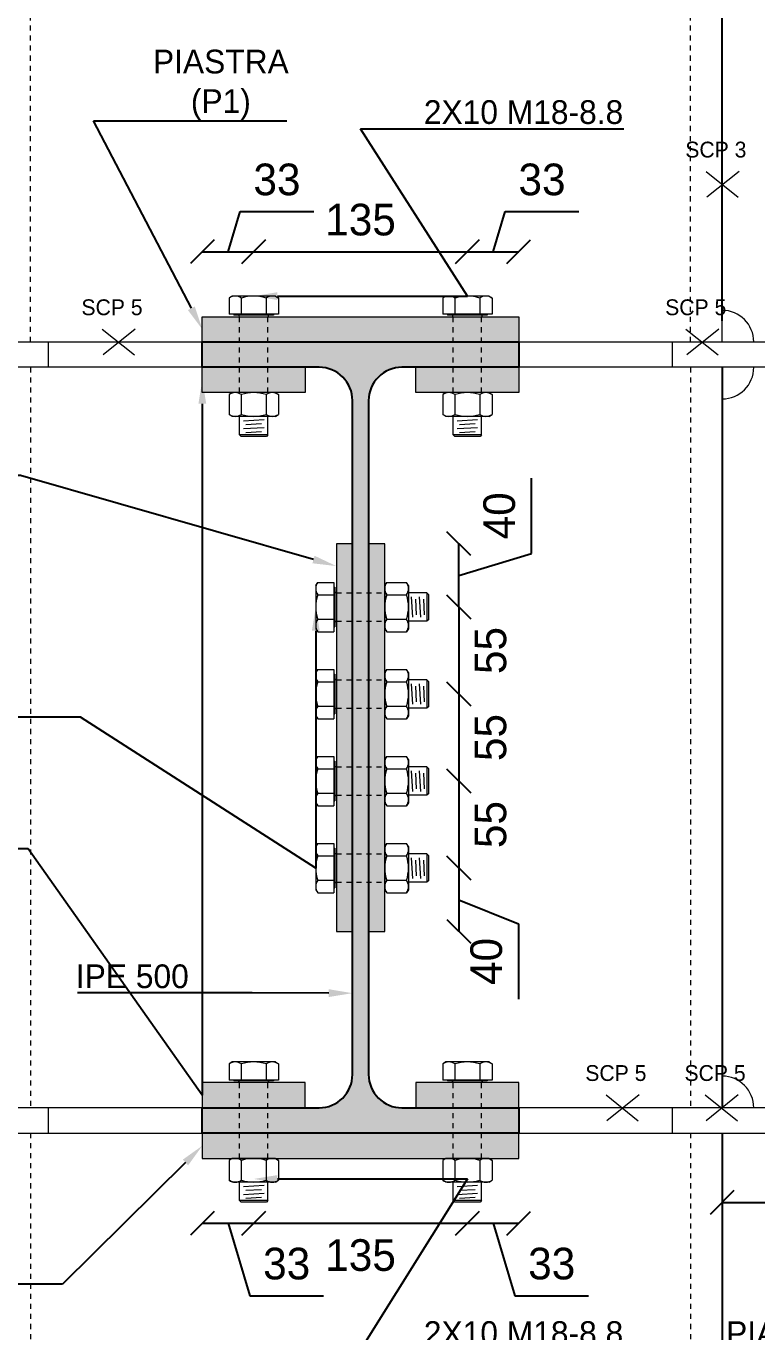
# Model space of a CAD drawing. Header units: millimetres. Extents: x -6949 to 549764, y -83146 to 127128.
# Drawn here: x 14789 to 15250, y -47461 to -46635 of the extents above; entities that cross this region are included whole.
import ezdxf
from ezdxf import colors
from ezdxf.entities.mleader import LeaderData, LeaderLine
from ezdxf.math import Vec2, Vec3

# ---------------------------------------------------------------- set-up
doc = ezdxf.new("R2010")
doc.units = ezdxf.units.MM
doc.linetypes.add('Tratto', pattern=[6.35, 3.175, -3.175])
for name, color, linetype, lineweight in [('bulloni', 5, 'Continuous', 9), ('piastra', 6, 'Continuous', 18), ('S-COLS', 7, 'Continuous', 18), ('SEZIONI acciaio - Steel sections', 7, 'Continuous', 25), ('tratteggio', 253, 'Tratto', 15)]:
    doc.layers.add(name, color=color, linetype=linetype, lineweight=lineweight)
doc.layers.add('quote', color=7, linetype='Continuous', lineweight=5, true_color=0x383838)
doc.styles.get("Standard").update_dxf_attribs({"font": ''})
doc.styles.get('Standard').set_extended_font_data('Bahnschrift Light')
doc.dimstyles.new('Q 1_15', dxfattribs={"dimtxt": 20, "dimasz": 15, "dimexe": 0.18, "dimexo": 0.0625, "dimgap": 10, "dimtad": 2, "dimdec": 0, "dimzin": 0, "dimdsep": 46, "dimtxsty": 'Standard', "dimblk": 'OBLIQUE', "dimcen": 0, "dimse1": 1, "dimse2": 1, "dimadec": 0, "dimazin": 0, "dimtfac": 1, "dimtdec": 0, "dimtofl": 0, "dimtmove": 1, "dimatfit": 3, "dimfxl": 1, "dimtolj": 1, "dimtzin": 0, "dimarcsym": 1})

# ---------------------------------------------------------------- blocks, each defined once
blk = doc.blocks.new('*U43')
at = {"layer": 'bulloni'}
for p, q in [((-35.61, 13.7), (-34.36, 15.59)), ((-35.61, 13.7), (-35.61, -13.7)), ((-34.36, 15.59), (-24.11, 15.59)), ((-24.11, 15.59), (-24.11, -15.59)), ((-24.11, 12.5), (-23.61, 12.5)), ((-23.61, 12.5), (-23.61, -12.5)), ((7.99, 13.7), (9.24, 15.59)), ((7.99, 13.7), (7.99, -13.7)), ((9.24, 15.59), (21.73, 15.59)), ((22.99, 13.7), (21.73, 15.59)), ((22.99, 13.7), (22.99, -13.7)), ((34.61, 9), (22.99, 9)), ((34.61, 9), (35.61, 8)), ((34.61, 9), (34.61, -9)), ((-34.36, 7.79), (-24.11, 7.79)), ((9.24, 7.79), (21.73, 7.79)), ((25.72, -6.5), (24.99, 6.5)), ((28.14, -5), (27.58, 5)), ((30.72, -6.5), (29.99, 6.5)), ((33.14, -5), (32.58, 5)), ((35.61, 8), (35.61, -8)), ((-24.11, -7.79), (-34.36, -7.79)), ((21.73, -7.79), (9.24, -7.79)), ((35.61, -8), (34.61, -9)), ((-35.61, -13.7), (-34.36, -15.59)), ((-34.36, -15.59), (-24.11, -15.59)), ((-24.11, -12.5), (-23.61, -12.5)), ((7.99, -13.7), (9.24, -15.59)), ((9.24, -15.59), (21.73, -15.59)), ((22.99, -13.7), (21.73, -15.59)), ((34.61, -9), (22.99, -9))]:
    blk.add_line(p, q, dxfattribs=at)
for centre, radius, start, end in [((-28.94, 11.69), 6.67, 144.26215, 215.73785), ((-22.61, 10), 1, 180, 270), ((14.66, 11.69), 6.67, 144.26215, 215.73785), ((16.31, 11.69), 6.67, 324.26215, 35.73785), ((-10.81, 0), 24.8, 161.68582, 198.31418), ((32.79, 0), 24.8, 161.68582, 198.31418), ((-1.82, 0), 24.8, 341.68582, 18.31418), ((-28.94, -11.69), 6.67, 144.26215, 215.73785), ((14.66, -11.69), 6.67, 144.26215, 215.73785), ((16.31, -11.69), 6.67, 324.26215, 35.73785), ((-22.61, -10), 1, 90, 180)]:
    blk.add_arc(centre, radius, start, end, dxfattribs=at)
at = {"layer": 'tratteggio'}
for points in [[(-22.61, 9), (7.99, 9)], [(-22.61, -9), (7.99, -9)]]:
    blk.add_lwpolyline(points, dxfattribs=at)
blk = doc.blocks.new('*U44')
at = {"layer": 'bulloni', "color": 0, "linetype": 'ByBlock', "lineweight": -2, "transparency": 16777216}
for p in [(0, 0), (0, -55), (0, -110), (0, -165)]:
    blk.add_blockref('*U43', p, dxfattribs=at)
blk = doc.blocks.new('_Oblique')
at = {"color": 0, "linetype": 'ByBlock', "lineweight": -2}
blk.add_line((-0.5, -0.5), (0.5, 0.5), dxfattribs=at)
blk = doc.blocks.new('*D756')
at = {"layer": 'Defpoints', "color": 0, "transparency": 16777216}
for p in [(15067.5, -46777.85), (14932.5, -46805.87), (15067.5, -46805.87)]:
    blk.add_point(p, dxfattribs=at)
at = {"layer": 'quote', "color": 0, "lineweight": -2, "transparency": 16777216}
blk.add_line((14932.5, -46777.85), (15067.5, -46777.85), dxfattribs=at)
at = {"layer": 'quote', "color": 0, "lineweight": -2, "transparency": 16777216, "xscale": 15, "yscale": 15, "zscale": 15, "rotation": 180}
blk.add_blockref('_Oblique', (14932.5, -46777.85), dxfattribs=at)
at = {"layer": 'quote', "color": 0, "lineweight": -2, "transparency": 16777216, "xscale": 15, "yscale": 15, "zscale": 15}
blk.add_blockref('_Oblique', (15067.5, -46777.85), dxfattribs=at)
at = {"layer": 'quote', "color": 0, "transparency": 16777216, "insert": (15000, -46757.64), "char_height": 20, "attachment_point": 5}
blk.add_mtext('\\A1;135', dxfattribs=at)
blk = doc.blocks.new('*D757')
at = {"layer": 'Defpoints', "color": 0, "transparency": 16777216}
for p in [(14932.5, -46777.85), (14900, -46818.87), (14932.5, -46817.37)]:
    blk.add_point(p, dxfattribs=at)
at = {"layer": 'quote', "color": 0, "lineweight": -2, "transparency": 16777216}
for p, q in [((14916.25, -46777.85), (14923.87, -46752.46)), ((14923.87, -46752.46), (14970.5, -46752.46)), ((14900, -46777.85), (14932.5, -46777.85))]:
    blk.add_line(p, q, dxfattribs=at)
at = {"layer": 'quote', "color": 0, "lineweight": -2, "transparency": 16777216, "xscale": 15, "yscale": 15, "zscale": 15, "rotation": 180}
blk.add_blockref('_Oblique', (14900, -46777.85), dxfattribs=at)
at = {"layer": 'quote', "color": 0, "lineweight": -2, "transparency": 16777216, "xscale": 15, "yscale": 15, "zscale": 15}
blk.add_blockref('_Oblique', (14932.5, -46777.85), dxfattribs=at)
at = {"layer": 'quote', "color": 0, "transparency": 16777216, "insert": (14947.18, -46732.25), "char_height": 20, "attachment_point": 5}
blk.add_mtext('\\A1;33', dxfattribs=at)
blk = doc.blocks.new('*D758')
at = {"layer": 'Defpoints', "color": 0, "transparency": 16777216}
for p in [(15100, -46777.85), (15067.5, -46817.37), (15100, -46818.87)]:
    blk.add_point(p, dxfattribs=at)
at = {"layer": 'quote', "color": 0, "lineweight": -2, "transparency": 16777216}
for p, q in [((15083.75, -46777.85), (15091.37, -46752.46)), ((15091.37, -46752.46), (15138, -46752.46)), ((15067.5, -46777.85), (15100, -46777.85))]:
    blk.add_line(p, q, dxfattribs=at)
at = {"layer": 'quote', "color": 0, "lineweight": -2, "transparency": 16777216, "xscale": 15, "yscale": 15, "zscale": 15, "rotation": 180}
blk.add_blockref('_Oblique', (15067.5, -46777.85), dxfattribs=at)
at = {"layer": 'quote', "color": 0, "lineweight": -2, "transparency": 16777216, "xscale": 15, "yscale": 15, "zscale": 15}
blk.add_blockref('_Oblique', (15100, -46777.85), dxfattribs=at)
at = {"layer": 'quote', "color": 0, "transparency": 16777216, "insert": (15114.68, -46732.25), "char_height": 20, "attachment_point": 5}
blk.add_mtext('\\A1;33', dxfattribs=at)
blk = doc.blocks.new('*D759')
at = {"layer": 'Defpoints', "color": 0, "transparency": 16777216}
for p in [(14932.5, -47363.87), (15067.5, -47363.87), (15067.5, -47391.89)]:
    blk.add_point(p, dxfattribs=at)
at = {"layer": 'quote', "color": 0, "lineweight": -2, "transparency": 16777216}
blk.add_line((14932.5, -47391.89), (15067.5, -47391.89), dxfattribs=at)
at = {"layer": 'quote', "color": 0, "lineweight": -2, "transparency": 16777216, "xscale": 15, "yscale": 15, "zscale": 15, "rotation": 180}
blk.add_blockref('_Oblique', (14932.5, -47391.89), dxfattribs=at)
at = {"layer": 'quote', "color": 0, "lineweight": -2, "transparency": 16777216, "xscale": 15, "yscale": 15, "zscale": 15}
blk.add_blockref('_Oblique', (15067.5, -47391.89), dxfattribs=at)
at = {"layer": 'quote', "color": 0, "transparency": 16777216, "insert": (15000, -47412.1), "char_height": 20, "attachment_point": 5}
blk.add_mtext('\\A1;135', dxfattribs=at)
blk = doc.blocks.new('*D760')
at = {"layer": 'Defpoints', "color": 0, "transparency": 16777216}
for p in [(14900, -47350.87), (14932.5, -47352.37), (14932.5, -47391.89)]:
    blk.add_point(p, dxfattribs=at)
at = {"layer": 'quote', "color": 0, "lineweight": -2, "transparency": 16777216}
for p, q in [((14900, -47391.89), (14932.5, -47391.89)), ((14916.25, -47391.89), (14929.99, -47437.69)), ((14929.99, -47437.69), (14976.62, -47437.69))]:
    blk.add_line(p, q, dxfattribs=at)
at = {"layer": 'quote', "color": 0, "lineweight": -2, "transparency": 16777216, "xscale": 15, "yscale": 15, "zscale": 15, "rotation": 180}
blk.add_blockref('_Oblique', (14900, -47391.89), dxfattribs=at)
at = {"layer": 'quote', "color": 0, "lineweight": -2, "transparency": 16777216, "xscale": 15, "yscale": 15, "zscale": 15}
blk.add_blockref('_Oblique', (14932.5, -47391.89), dxfattribs=at)
at = {"layer": 'quote', "color": 0, "transparency": 16777216, "insert": (14953.31, -47417.48), "char_height": 20, "attachment_point": 5}
blk.add_mtext('\\A1;33', dxfattribs=at)
blk = doc.blocks.new('*D761')
at = {"layer": 'Defpoints', "color": 0, "transparency": 16777216}
for p in [(15067.5, -47352.37), (15100, -47350.87), (15100, -47391.89)]:
    blk.add_point(p, dxfattribs=at)
at = {"layer": 'quote', "color": 0, "lineweight": -2, "transparency": 16777216}
for p, q in [((15067.5, -47391.89), (15100, -47391.89)), ((15083.75, -47391.89), (15097.49, -47437.69)), ((15097.49, -47437.69), (15144.12, -47437.69))]:
    blk.add_line(p, q, dxfattribs=at)
at = {"layer": 'quote', "color": 0, "lineweight": -2, "transparency": 16777216, "xscale": 15, "yscale": 15, "zscale": 15, "rotation": 180}
blk.add_blockref('_Oblique', (15067.5, -47391.89), dxfattribs=at)
at = {"layer": 'quote', "color": 0, "lineweight": -2, "transparency": 16777216, "xscale": 15, "yscale": 15, "zscale": 15}
blk.add_blockref('_Oblique', (15100, -47391.89), dxfattribs=at)
at = {"layer": 'quote', "color": 0, "transparency": 16777216, "insert": (15120.81, -47417.48), "char_height": 20, "attachment_point": 5}
blk.add_mtext('\\A1;33', dxfattribs=at)
blk = doc.blocks.new('*D762')
at = {"layer": 'Defpoints', "color": 0, "transparency": 16777216}
for p in [(15042.93, -47002.37), (15042.93, -47057.37), (15062.09, -47057.37)]:
    blk.add_point(p, dxfattribs=at)
at = {"layer": 'quote', "color": 0, "lineweight": -2, "transparency": 16777216}
blk.add_line((15062.09, -47002.37), (15062.09, -47057.37), dxfattribs=at)
at = {"layer": 'quote', "color": 0, "lineweight": -2, "transparency": 16777216, "xscale": 15, "yscale": 15, "zscale": 15}
for p, rotation in [((15062.09, -47002.37), 90), ((15062.09, -47057.37), 270)]:
    blk.add_blockref('_Oblique', p, dxfattribs=dict(at, rotation=rotation))
at = {"layer": 'quote', "color": 0, "transparency": 16777216, "insert": (15082.19, -47029.87), "char_height": 20, "attachment_point": 5, "rotation": 90}
blk.add_mtext('\\A1;55', dxfattribs=at)
blk = doc.blocks.new('*D763')
at = {"layer": 'Defpoints', "color": 0, "transparency": 16777216}
for p in [(15015.3, -46962.37), (15062.09, -46962.37), (15042.93, -47002.37)]:
    blk.add_point(p, dxfattribs=at)
at = {"layer": 'quote', "color": 0, "lineweight": -2, "transparency": 16777216}
for p, q in [((15107.95, -46968.61), (15107.95, -46920.89)), ((15062.09, -47002.37), (15062.09, -46962.37)), ((15062.09, -46982.37), (15107.95, -46968.61))]:
    blk.add_line(p, q, dxfattribs=at)
at = {"layer": 'quote', "color": 0, "lineweight": -2, "transparency": 16777216, "xscale": 15, "yscale": 15, "zscale": 15}
for p, rotation in [((15062.09, -46962.37), 90), ((15062.09, -47002.37), 270)]:
    blk.add_blockref('_Oblique', p, dxfattribs=dict(at, rotation=rotation))
at = {"layer": 'quote', "color": 0, "transparency": 16777216, "insert": (15087.73, -46944.75), "char_height": 20, "attachment_point": 5, "rotation": 90}
blk.add_mtext('\\A1;40', dxfattribs=at)
blk = doc.blocks.new('*D764')
at = {"layer": 'Defpoints', "color": 0, "transparency": 16777216}
for p in [(15042.93, -47057.37), (15042.93, -47112.37), (15062.09, -47112.37)]:
    blk.add_point(p, dxfattribs=at)
at = {"layer": 'quote', "color": 0, "lineweight": -2, "transparency": 16777216}
blk.add_line((15062.09, -47057.37), (15062.09, -47112.37), dxfattribs=at)
at = {"layer": 'quote', "color": 0, "lineweight": -2, "transparency": 16777216, "xscale": 15, "yscale": 15, "zscale": 15}
for p, rotation in [((15062.09, -47057.37), 90), ((15062.09, -47112.37), 270)]:
    blk.add_blockref('_Oblique', p, dxfattribs=dict(at, rotation=rotation))
at = {"layer": 'quote', "color": 0, "transparency": 16777216, "insert": (15082.19, -47084.87), "char_height": 20, "attachment_point": 5, "rotation": 90}
blk.add_mtext('\\A1;55', dxfattribs=at)
blk = doc.blocks.new('*D765')
at = {"layer": 'Defpoints', "color": 0, "transparency": 16777216}
for p in [(15042.93, -47112.37), (15042.93, -47167.37), (15062.09, -47167.37)]:
    blk.add_point(p, dxfattribs=at)
at = {"layer": 'quote', "color": 0, "lineweight": -2, "transparency": 16777216}
blk.add_line((15062.09, -47112.37), (15062.09, -47167.37), dxfattribs=at)
at = {"layer": 'quote', "color": 0, "lineweight": -2, "transparency": 16777216, "xscale": 15, "yscale": 15, "zscale": 15}
for p, rotation in [((15062.09, -47112.37), 90), ((15062.09, -47167.37), 270)]:
    blk.add_blockref('_Oblique', p, dxfattribs=dict(at, rotation=rotation))
at = {"layer": 'quote', "color": 0, "transparency": 16777216, "insert": (15082.19, -47139.87), "char_height": 20, "attachment_point": 5, "rotation": 90}
blk.add_mtext('\\A1;55', dxfattribs=at)
blk = doc.blocks.new('*D766')
at = {"layer": 'Defpoints', "color": 0, "transparency": 16777216}
for p in [(15042.93, -47167.37), (15015.3, -47207.37), (15062.09, -47207.37)]:
    blk.add_point(p, dxfattribs=at)
at = {"layer": 'quote', "color": 0, "lineweight": -2, "transparency": 16777216}
for p, q in [((15062.09, -47167.37), (15062.09, -47207.37)), ((15062.09, -47187.37), (15099.77, -47202.54)), ((15099.77, -47202.54), (15099.77, -47250.26))]:
    blk.add_line(p, q, dxfattribs=at)
at = {"layer": 'quote', "color": 0, "lineweight": -2, "transparency": 16777216, "xscale": 15, "yscale": 15, "zscale": 15}
for p, rotation in [((15062.09, -47167.37), 90), ((15062.09, -47207.37), 270)]:
    blk.add_blockref('_Oblique', p, dxfattribs=dict(at, rotation=rotation))
at = {"layer": 'quote', "color": 0, "transparency": 16777216, "insert": (15079.54, -47226.4), "char_height": 20, "attachment_point": 5, "rotation": 90}
blk.add_mtext('\\A1;40', dxfattribs=at)
blk = doc.blocks.new('*D786')
at = {"layer": 'Defpoints', "color": 0, "transparency": 16777216}
for p in [(15228.5, -47334.87), (15439.39, -47334.87), (15439.39, -47378.73)]:
    blk.add_point(p, dxfattribs=at)
at = {"layer": 'quote', "color": 0, "lineweight": -2, "transparency": 16777216}
blk.add_line((15228.5, -47378.73), (15439.39, -47378.73), dxfattribs=at)
at = {"layer": 'quote', "color": 0, "lineweight": -2, "transparency": 16777216, "xscale": 15, "yscale": 15, "zscale": 15, "rotation": 180}
blk.add_blockref('_Oblique', (15228.5, -47378.73), dxfattribs=at)
at = {"layer": 'quote', "color": 0, "lineweight": -2, "transparency": 16777216, "xscale": 15, "yscale": 15, "zscale": 15}
blk.add_blockref('_Oblique', (15439.39, -47378.73), dxfattribs=at)
at = {"layer": 'quote', "color": 0, "transparency": 16777216, "insert": (15333.94, -47398.83), "char_height": 20, "attachment_point": 5}
blk.add_mtext('\\A1;211', dxfattribs=at)
blk = doc.blocks.new('x')
at = {"layer": 'quote', "color": 1, "lineweight": 20}
for p, q in [((12519.77, -46826.46), (12540.09, -46842.86)), ((12540.61, -46826.46), (12520.29, -46842.86))]:
    blk.add_line(p, q, dxfattribs=at)

msp = doc.modelspace()

# ---------------------------------------------------------------- hatches: boundary and pattern name
at = {"layer": 'piastra'}
h = msp.add_hatch(color=203, dxfattribs=at)
h.dxf.hatch_style = 1
h.paths.add_polyline_path([(15000, -47334.87), (14900, -47334.87), (14900, -47350.87), (15000, -47350.87)])
h.paths.add_polyline_path([(15100, -47334.87), (15000, -47334.87), (15000, -47350.87), (15100, -47350.87)])
h.paths.add_polyline_path([(15000, -46818.87), (14941.5, -46818.87), (14941.5, -46834.87), (15000, -46834.87)])
h.paths.add_polyline_path([(15058.5, -46818.87), (15000, -46818.87), (15000, -46834.87), (15058.5, -46834.87)])
h.paths.add_polyline_path([(15076.5, -46818.87), (15058.5, -46818.87), (15058.5, -46834.87), (15076.5, -46834.87)])
h.paths.add_polyline_path([(15100, -46818.87), (15076.5, -46818.87), (15076.5, -46834.87), (15100, -46834.87)])
h.paths.add_polyline_path([(14941.5, -46818.87), (14923.5, -46818.87), (14923.5, -46834.87), (14941.5, -46834.87)])
h.paths.add_polyline_path([(14923.5, -46818.87), (14900, -46818.87), (14900, -46834.87), (14923.5, -46834.87)])
h = msp.add_hatch(color=203, dxfattribs=at)
h.dxf.hatch_style = 1
h.paths.add_polyline_path([(14965, -46850.87), (14941.5, -46850.87), (14941.5, -46866.87), (14946.2, -46866.87), (14965, -46866.87)])
h.paths.add_polyline_path([(14941.5, -46850.87), (14923.5, -46850.87), (14923.5, -46866.87), (14941.5, -46866.87)])
h.paths.add_polyline_path([(14923.5, -46850.87), (14900, -46850.87), (14900, -46866.87), (14923.5, -46866.87)])
h.paths.add_polyline_path([(15058.5, -46850.87), (15035, -46850.87), (15035, -46866.87), (15058.5, -46866.87)])
h.paths.add_polyline_path([(15076.5, -46850.87), (15058.5, -46850.87), (15058.5, -46866.87), (15076.5, -46866.87)])
h.paths.add_polyline_path([(15100, -46850.87), (15076.5, -46850.87), (15076.5, -46866.87), (15081.2, -46866.87), (15100, -46866.87)])
h.paths.add_polyline_path([(15100, -47302.87), (15035, -47302.87), (15035, -47318.87), (15100, -47318.87)])
h.paths.add_polyline_path([(14965, -47302.87), (14900, -47302.87), (14900, -47318.87), (14965, -47318.87)])
h = msp.add_hatch(color=203, dxfattribs=at)
h.dxf.hatch_style = 1
h.paths.add_polyline_path([(14994.9, -46962.37), (14984.7, -46962.37), (14984.7, -46993.37), (14994.9, -46993.37)])
h.paths.add_polyline_path([(15015.3, -46967.77), (15005.1, -46962.5), (15005.1, -46993.37), (15015.3, -46993.37)])
h.paths.add_polyline_path([(15015.3, -46962.37), (15005.1, -46962.37), (15005.1, -46962.5), (15015.3, -46967.77)])
h.paths.add_polyline_path([(15015.3, -46993.37), (15005.1, -46993.37), (15005.1, -47011.37), (15015.3, -47011.37)])
h.paths.add_polyline_path([(14994.9, -46993.37), (14984.7, -46993.37), (14984.7, -46994.37), (14984.7, -47011.37), (14994.9, -47011.37)])
h.paths.add_polyline_path([(14994.9, -47011.37), (14984.7, -47011.37), (14984.7, -47048.37), (14994.9, -47048.37)])
h.paths.add_polyline_path([(15015.3, -47011.37), (15005.1, -47011.37), (15005.1, -47048.37), (15015.3, -47048.37), (15015.3, -47043.67)])
h.paths.add_polyline_path([(15015.3, -47048.37), (15005.1, -47048.37), (15005.1, -47207.37), (15015.3, -47207.37)])
h.paths.add_polyline_path([(14994.9, -47048.37), (14984.7, -47048.37), (14984.7, -47207.37), (14994.9, -47207.37)])
at = {"layer": 'SEZIONI acciaio - Steel sections', "true_color": 0xc7c8ca}
h = msp.add_hatch(color=9, dxfattribs=at)
h.dxf.hatch_style = 1
h.paths.add_polyline_path([(15100, -46834.87), (14900, -46834.87), (14900, -46850.87), (14973.9, -46850.87, -0.414214), (14994.9, -46871.87), (14994.9, -47297.87, -0.414214), (14973.9, -47318.87), (14900, -47318.87), (14900, -47334.87), (15100, -47334.87), (15100, -47318.87), (15026.1, -47318.87, -0.414214), (15005.1, -47297.87), (15005.1, -46871.87, -0.414214), (15026.1, -46850.87), (15100, -46850.87)])

# ---------------------------------------------------------------- linework, layer by layer
msp.add_line((15228.5, -46850.87), (15228.5, -47318.87))
for points in [[(15228.5, -46821.47), (15228.5, -46284.91)], [(15228.5, -47334.87), (15228.5, -47509.83)]]:
    msp.add_lwpolyline(points)
at = {"layer": 'bulloni'}
for p, q in [((14918.8, -46805.87), (14916.91, -46807.12)), ((14916.91, -46807.12), (14916.91, -46817.37)), ((14946.2, -46805.87), (14918.8, -46805.87)), ((14924.71, -46817.37), (14924.71, -46807.12)), ((14940.29, -46807.12), (14940.29, -46817.37)), ((14946.2, -46805.87), (14948.09, -46807.12)), ((14948.09, -46807.12), (14948.09, -46817.37)), ((15053.8, -46805.87), (15051.91, -46807.12)), ((15051.91, -46807.12), (15051.91, -46817.37)), ((15081.2, -46805.87), (15053.8, -46805.87)), ((15059.71, -46817.37), (15059.71, -46807.12)), ((15075.29, -46807.12), (15075.29, -46817.37)), ((15081.2, -46805.87), (15083.09, -46807.12)), ((15083.09, -46807.12), (15083.09, -46817.37)), ((14948.09, -46817.37), (14916.91, -46817.37)), ((14920, -46817.37), (14920, -46817.87)), ((14945, -46817.87), (14920, -46817.87)), ((14945, -46817.37), (14945, -46817.87)), ((15083.09, -46817.37), (15051.91, -46817.37)), ((15055, -46817.37), (15055, -46817.87)), ((15080, -46817.87), (15055, -46817.87)), ((15080, -46817.37), (15080, -46817.87)), ((14918.8, -46866.87), (14916.91, -46868.12)), ((14916.91, -46868.12), (14916.91, -46880.61)), ((14946.2, -46866.87), (14918.8, -46866.87)), ((14924.71, -46880.61), (14924.71, -46868.12)), ((14940.29, -46868.12), (14940.29, -46880.61)), ((14946.2, -46866.87), (14948.09, -46868.12)), ((14948.09, -46868.12), (14948.09, -46880.61)), ((15053.8, -46866.87), (15051.91, -46868.12)), ((15051.91, -46868.12), (15051.91, -46880.61)), ((15081.2, -46866.87), (15053.8, -46866.87)), ((15059.71, -46880.61), (15059.71, -46868.12)), ((15075.29, -46868.12), (15075.29, -46880.61)), ((15081.2, -46866.87), (15083.09, -46868.12)), ((15083.09, -46868.12), (15083.09, -46880.61)), ((14918.8, -46881.87), (14916.91, -46880.61)), ((14946.2, -46881.87), (14918.8, -46881.87)), ((14923.5, -46893.5), (14923.5, -46881.87)), ((14926, -46884.6), (14939, -46883.88)), ((14941.5, -46893.5), (14941.5, -46881.87)), ((14946.2, -46881.87), (14948.09, -46880.61)), ((15053.8, -46881.87), (15051.91, -46880.61)), ((15081.2, -46881.87), (15053.8, -46881.87)), ((15058.5, -46893.5), (15058.5, -46881.87)), ((15061, -46884.6), (15074, -46883.88)), ((15076.5, -46893.5), (15076.5, -46881.87)), ((15081.2, -46881.87), (15083.09, -46880.61)), ((14926, -46889.6), (14939, -46888.88)), ((14927.5, -46887.02), (14937.5, -46886.46)), ((14927.5, -46892.02), (14937.5, -46891.46)), ((15061, -46889.6), (15074, -46888.88)), ((15062.5, -46887.02), (15072.5, -46886.46)), ((15062.5, -46892.02), (15072.5, -46891.46)), ((14924.5, -46894.5), (14923.5, -46893.5)), ((14941.5, -46893.5), (14923.5, -46893.5)), ((14940.5, -46894.5), (14924.5, -46894.5)), ((14941.5, -46893.5), (14940.5, -46894.5)), ((15059.5, -46894.5), (15058.5, -46893.5)), ((15076.5, -46893.5), (15058.5, -46893.5)), ((15075.5, -46894.5), (15059.5, -46894.5)), ((15076.5, -46893.5), (15075.5, -46894.5)), ((14918.8, -47289.87), (14916.91, -47291.12)), ((14916.91, -47291.12), (14916.91, -47301.37)), ((14946.2, -47289.87), (14918.8, -47289.87)), ((14924.71, -47301.37), (14924.71, -47291.12)), ((14940.29, -47291.12), (14940.29, -47301.37)), ((14946.2, -47289.87), (14948.09, -47291.12)), ((14948.09, -47291.12), (14948.09, -47301.37)), ((15053.8, -47289.87), (15051.91, -47291.12)), ((15051.91, -47291.12), (15051.91, -47301.37)), ((15081.2, -47289.87), (15053.8, -47289.87)), ((15059.71, -47301.37), (15059.71, -47291.12)), ((15075.29, -47291.12), (15075.29, -47301.37)), ((15081.2, -47289.87), (15083.09, -47291.12)), ((15083.09, -47291.12), (15083.09, -47301.37)), ((14948.09, -47301.37), (14916.91, -47301.37)), ((14920, -47301.37), (14920, -47301.87)), ((14945, -47301.87), (14920, -47301.87)), ((14945, -47301.37), (14945, -47301.87)), ((15083.09, -47301.37), (15051.91, -47301.37)), ((15055, -47301.37), (15055, -47301.87)), ((15080, -47301.87), (15055, -47301.87)), ((15080, -47301.37), (15080, -47301.87)), ((14918.8, -47350.87), (14916.91, -47352.12)), ((14916.91, -47352.12), (14916.91, -47364.61)), ((14946.2, -47350.87), (14918.8, -47350.87)), ((14924.71, -47364.61), (14924.71, -47352.12)), ((14940.29, -47352.12), (14940.29, -47364.61)), ((14946.2, -47350.87), (14948.09, -47352.12)), ((14948.09, -47352.12), (14948.09, -47364.61)), ((15053.8, -47350.87), (15051.91, -47352.12)), ((15051.91, -47352.12), (15051.91, -47364.61)), ((15081.2, -47350.87), (15053.8, -47350.87)), ((15059.71, -47364.61), (15059.71, -47352.12)), ((15075.29, -47352.12), (15075.29, -47364.61)), ((15081.2, -47350.87), (15083.09, -47352.12)), ((15083.09, -47352.12), (15083.09, -47364.61)), ((14918.8, -47365.87), (14916.91, -47364.61)), ((14946.2, -47365.87), (14918.8, -47365.87)), ((14923.5, -47377.5), (14923.5, -47365.87)), ((14926, -47368.6), (14939, -47367.88)), ((14927.5, -47371.02), (14937.5, -47370.46)), ((14941.5, -47377.5), (14941.5, -47365.87)), ((14946.2, -47365.87), (14948.09, -47364.61)), ((15053.8, -47365.87), (15051.91, -47364.61)), ((15081.2, -47365.87), (15053.8, -47365.87)), ((15058.5, -47377.5), (15058.5, -47365.87)), ((15061, -47368.6), (15074, -47367.88)), ((15062.5, -47371.02), (15072.5, -47370.46)), ((15076.5, -47377.5), (15076.5, -47365.87)), ((15081.2, -47365.87), (15083.09, -47364.61)), ((14924.5, -47378.5), (14923.5, -47377.5)), ((14941.5, -47377.5), (14923.5, -47377.5)), ((14940.5, -47378.5), (14924.5, -47378.5)), ((14926, -47373.6), (14939, -47372.88)), ((14927.5, -47376.02), (14937.5, -47375.46)), ((14941.5, -47377.5), (14940.5, -47378.5)), ((15059.5, -47378.5), (15058.5, -47377.5)), ((15076.5, -47377.5), (15058.5, -47377.5)), ((15075.5, -47378.5), (15059.5, -47378.5)), ((15061, -47373.6), (15074, -47372.88)), ((15062.5, -47376.02), (15072.5, -47375.46)), ((15076.5, -47377.5), (15075.5, -47378.5))]:
    msp.add_line(p, q, dxfattribs=at)
for centre, radius, start, end in [((14920.81, -46812.54), 6.67, 54.26215, 125.73785), ((14932.5, -46830.67), 24.8, 71.68582, 108.31418), ((14944.19, -46812.54), 6.67, 54.26215, 125.73785), ((15055.81, -46812.54), 6.67, 54.26215, 125.73785), ((15067.5, -46830.67), 24.8, 71.68582, 108.31418), ((15079.19, -46812.54), 6.67, 54.26215, 125.73785), ((14922.5, -46818.87), 1, 0, 90), ((14942.5, -46818.87), 1, 90, 180), ((15057.5, -46818.87), 1, 0, 90), ((15077.5, -46818.87), 1, 90, 180), ((14920.81, -46873.54), 6.67, 54.26215, 125.73785), ((14932.5, -46891.67), 24.8, 71.68582, 108.31418), ((14944.19, -46873.54), 6.67, 54.26215, 125.73785), ((15055.81, -46873.54), 6.67, 54.26215, 125.73785), ((15067.5, -46891.67), 24.8, 71.68582, 108.31418), ((15079.19, -46873.54), 6.67, 54.26215, 125.73785), ((14920.81, -46875.2), 6.67, 234.26215, 305.73785), ((14932.5, -46857.06), 24.8, 251.68582, 288.31418), ((14944.19, -46875.2), 6.67, 234.26215, 305.73785), ((15055.81, -46875.2), 6.67, 234.26215, 305.73785), ((15067.5, -46857.06), 24.8, 251.68582, 288.31418), ((15079.19, -46875.2), 6.67, 234.26215, 305.73785), ((14920.81, -47296.54), 6.67, 54.26215, 125.73785), ((14932.5, -47314.67), 24.8, 71.68582, 108.31418), ((14944.19, -47296.54), 6.67, 54.26215, 125.73785), ((15055.81, -47296.54), 6.67, 54.26215, 125.73785), ((15067.5, -47314.67), 24.8, 71.68582, 108.31418), ((15079.19, -47296.54), 6.67, 54.26215, 125.73785), ((14922.5, -47302.87), 1, 0, 90), ((14942.5, -47302.87), 1, 90, 180), ((15057.5, -47302.87), 1, 0, 90), ((15077.5, -47302.87), 1, 90, 180), ((14920.81, -47357.54), 6.67, 54.26215, 125.73785), ((14932.5, -47375.67), 24.8, 71.68582, 108.31418), ((14944.19, -47357.54), 6.67, 54.26215, 125.73785), ((15055.81, -47357.54), 6.67, 54.26215, 125.73785), ((15067.5, -47375.67), 24.8, 71.68582, 108.31418), ((15079.19, -47357.54), 6.67, 54.26215, 125.73785), ((14920.81, -47359.2), 6.67, 234.26215, 305.73785), ((14932.5, -47341.06), 24.8, 251.68582, 288.31418), ((14944.19, -47359.2), 6.67, 234.26215, 305.73785), ((15055.81, -47359.2), 6.67, 234.26215, 305.73785), ((15067.5, -47341.06), 24.8, 251.68582, 288.31418), ((15079.19, -47359.2), 6.67, 234.26215, 305.73785)]:
    msp.add_arc(centre, radius, start, end, dxfattribs=at)
at = {"layer": 'piastra'}
for points in [[(14900, -46818.87), (15100, -46818.87), (15100, -46834.87), (14900, -46834.87)], [(14900, -46850.87), (14965, -46850.87), (14965, -46866.87), (14900, -46866.87)], [(15035, -46850.87), (15100, -46850.87), (15100, -46866.87), (15035, -46866.87)], [(14994.9, -46962.37), (14984.7, -46962.37), (14984.7, -47207.37), (14994.9, -47207.37)], [(15015.3, -46962.37), (15005.1, -46962.37), (15005.1, -47207.37), (15015.3, -47207.37)], [(14900, -47318.87), (14965, -47318.87), (14965, -47302.87), (14900, -47302.87)], [(15035, -47318.87), (15100, -47318.87), (15100, -47302.87), (15035, -47302.87)], [(14900, -47350.87), (15100, -47350.87), (15100, -47334.87), (14900, -47334.87)]]:
    msp.add_lwpolyline(points, close=True, dxfattribs=at)
for points in [[(14973.9, -46850.87), (14458.99, -46850.87), (14458.99, -46834.87), (15541.01, -46834.87), (15541.01, -46850.87), (15026.1, -46850.87)], [(14802.87, -46850.87), (14802.87, -46834.87)], [(15197.13, -46850.87), (15197.13, -46834.87)], [(14973.9, -47318.87), (14560.61, -47318.87), (14560.61, -47334.87), (15439.39, -47334.87), (15439.39, -47318.87), (15026.1, -47318.87)], [(14802.87, -47334.87), (14802.87, -47318.87)], [(15197.13, -47334.87), (15197.13, -47318.87)]]:
    msp.add_lwpolyline(points, dxfattribs=at)
for centre, start, end in [((15228.5, -46834.87), 0, 90), ((15228.5, -46850.87), 270, 0), ((15228.5, -47318.87), 0, 90)]:
    msp.add_arc(centre, 20, start, end, dxfattribs=at)
at = {"layer": 'S-COLS'}
msp.add_line((15228.5, -46834.87), (15228.5, -46284.91), dxfattribs=at)
at = {"layer": 'SEZIONI acciaio - Steel sections'}
msp.add_lwpolyline([(14900, -46834.87), (15100, -46834.87), (15100, -46850.87), (15026.1, -46850.87, 0.414214), (15005.1, -46871.87), (15005.1, -47297.87, 0.414214), (15026.1, -47318.87), (15100, -47318.87), (15100, -47334.87), (14900, -47334.87), (14900, -47318.87), (14973.9, -47318.87, 0.414214), (14994.9, -47297.87), (14994.9, -46871.87, 0.414214), (14973.9, -46850.87), (14900, -46850.87)], format="xyb", close=True, dxfattribs=at)
at = {"layer": 'tratteggio'}
for points in [[(14791.5, -46834.87), (14791.5, -46275.9)], [(15208.5, -46834.87), (15208.5, -46299.29)], [(14923.5, -46866.87), (14923.5, -46818.87)], [(14941.5, -46866.87), (14941.5, -46818.87)], [(15058.5, -46866.87), (15058.5, -46818.87)], [(15076.5, -46866.87), (15076.5, -46818.87)], [(14791.5, -46850.87), (14791.5, -47318.87)], [(15208.5, -46850.87), (15208.5, -47318.87)], [(14923.5, -47350.87), (14923.5, -47302.87)], [(14941.5, -47350.87), (14941.5, -47302.87)], [(15058.5, -47350.87), (15058.5, -47302.87)], [(15076.5, -47350.87), (15076.5, -47302.87)], [(14791.5, -47334.87), (14791.5, -47518.84)], [(15208.5, -47334.87), (15208.5, -47518.84)]]:
    msp.add_lwpolyline(points, dxfattribs=at)

# ---------------------------------------------------------------- block references
at = {"layer": 'bulloni'}
msp.add_blockref('*U44', (15007.31, -47002.37), dxfattribs=at)
at = {"layer": 'quote'}
for p in [(2698.57, 99.45), (2316.95, -0.21), (2685.85, -0.21), (2635.37, -484.21), (2698.05, -484.21)]:
    msp.add_blockref('x', p, dxfattribs=at)

# ---------------------------------------------------------------- texts
at = {"layer": 'quote', "color": 1, "char_height": 10, "attachment_point": 1}
for s, insert in [('SCP 3', (15205.22, -46708.26)), ('SCP 5', (14823.61, -46807.92)), ('SCP 5', (15192.5, -46807.92)), ('SCP 5', (15142.02, -47291.92)), ('SCP 5', (15204.71, -47291.92))]:
    msp.add_mtext_dynamic_manual_height_columns(s, width=110.5549, gutter_width=1, heights=[0], dxfattribs=dict(at, insert=insert))

# ---------------------------------------------------------------- dimensions: what is measured, and where the dimension line sits
at = {"layer": 'quote'}
for base, p1, p2, picture, middle in [((14932.50048, -46777.84683087), (14900.00048, -46818.86855976), (14932.50048, -46817.36855976), '*D757', (14933.86637821, -46732.25417613)), ((15100.00048, -46777.84683087), (15067.50048, -46817.36855976), (15100.00048, -46818.86855976), '*D758', (15101.36637821, -46732.25417613)), ((15067.5, -46777.85), (14932.5, -46805.87), (15067.5, -46805.87), '*D756', (15000, -46757.64)), ((14932.50048, -47391.89028864), (14900.00048, -47350.86855976), (14932.50048, -47352.36855976), '*D760', (14939.99017464, -47417.48294338)), ((15100.00048, -47391.89028864), (15067.50048, -47352.36855976), (15100.00048, -47350.86855976), '*D761', (15107.49017464, -47417.48294338)), ((15067.5, -47391.89), (14932.5, -47363.87), (15067.5, -47363.87), '*D759', (15000, -47412.1))]:
    dim = msp.add_linear_dim(base=base, p1=p1, p2=p2, dimstyle='Q 1_15', dxfattribs=at)
    dim.commit()
    dim.dimension.update_dxf_attribs({"geometry": picture, "text_midpoint": middle})
for base, p1, p2, picture, middle in [((15062.09, -46962.37), (15042.93, -47002.37), (15015.3, -46962.37), '*D763', (15087.73, -46958.61)), ((15062.09, -47057.37), (15042.93, -47002.37), (15042.93, -47057.37), '*D762', (15082.19, -47029.87)), ((15062.09, -47112.37), (15042.93, -47057.37), (15042.93, -47112.37), '*D764', (15082.19, -47084.87)), ((15062.09, -47167.37), (15042.93, -47112.37), (15042.93, -47167.37), '*D765', (15082.19, -47139.87))]:
    dim = msp.add_linear_dim(base=base, p1=p1, p2=p2, angle=90, dimstyle='Q 1_15', dxfattribs=at)
    dim.commit()
    dim.dimension.update_dxf_attribs({"geometry": picture, "text_midpoint": middle})
dim = msp.add_linear_dim(base=(15062.09, -47207.37), p1=(15042.93, -47167.37), p2=(15015.3, -47207.37), angle=90, dimstyle='Q 1_15', dxfattribs=at)
dim.commit()
dim.dimension.update_dxf_attribs({"geometry": '*D766', "text_midpoint": (15099.77, -47212.54), "dimtype": 160})
dim = msp.add_aligned_dim(p1=(15228.5, -47334.87), p2=(15439.39, -47334.87), distance=-43.86, dimstyle='Q 1_15', dxfattribs=at)
dim.commit()
dim.dimension.update_dxf_attribs({"geometry": '*D786', "text_midpoint": (15333.94, -47398.83)})

# ---------------------------------------------------------------- leaders
ml = msp.add_multileader_mtext('Standard', dxfattribs=at)
ml.set_content('PIASTRA\\P(P1)', color=256)
ml.set_leader_properties()
ml.build(insert=Vec2(0, 0))
ml.multileader.update_dxf_attribs({"text_left_attachment_type": 5, "text_right_attachment_type": 6, "dogleg_length": 30, "arrow_head_size": 15})
ctx = ml.context
ctx.base_point, ctx.char_height, ctx.arrow_head_size, ctx.landing_gap_size, ctx.plane_origin = Vec3(14861.22, -46695.1), 15, 15, 10, Vec3(14727.36, -47125.03)
ctx.left_attachment, ctx.right_attachment, ctx.text_align_type = 5, 6, 1
notes = []
notes.append((ctx, [(1, (1, 1, 0), (14831.22, -46695.1), (1, 0), 30, [(0, [(14900, -46826.87)], 0, [])])]))
ctx.mtext.insert, ctx.mtext.alignment, ctx.mtext.flow_direction = Vec3(14911.72, -46650.12), 2, 5
ml = msp.add_multileader_mtext('Standard', dxfattribs=at)
ml.set_content('2X10 M18-8.8', color=256)
ml.set_leader_properties()
ml.build(insert=Vec2(0, 0))
ml.multileader.update_dxf_attribs({"text_left_attachment_type": 5, "text_right_attachment_type": 6, "dogleg_length": 30, "arrow_head_size": 15})
ctx = ml.context
ctx.base_point, ctx.char_height, ctx.arrow_head_size, ctx.landing_gap_size, ctx.plane_origin = Vec3(15030, -46700.23), 15, 15, 10, Vec3(14932.5, -46805.87)
ctx.left_attachment, ctx.right_attachment = 5, 6
notes.append((ctx, [(0, (1, 1, 0), (15000, -46700.23), (1, 0), 30, [(1, [(14932.5, -46805.87), (15067.5, -46805.87)], 0, [])])]))
ctx.mtext.insert, ctx.mtext.flow_direction = Vec3(15040, -46682.05), 5
ml = msp.add_multileader_mtext('Standard', dxfattribs=at)
ml.set_content('PIASTRA\\P(P2)', color=256)
ml.set_leader_properties()
ml.build(insert=Vec2(0, 0))
ml.multileader.update_dxf_attribs({"text_left_attachment_type": 5, "text_right_attachment_type": 6, "dogleg_length": 30, "arrow_head_size": 15})
ctx = ml.context
ctx.base_point, ctx.char_height, ctx.arrow_head_size, ctx.landing_gap_size, ctx.plane_origin = Vec3(14658.82, -47182.03), 15, 15, 10, Vec3(14727.36, -47157.03)
ctx.left_attachment, ctx.right_attachment, ctx.text_align_type = 5, 6, 1
notes.append((ctx, [(0, (1, 1, 0), (14789.84, -47155.27), (-1, 0), 30, [(1, [(14900, -46858.87), (14900, -47310.87)], 0, [])])]))
ctx.mtext.insert, ctx.mtext.alignment, ctx.mtext.flow_direction = Vec3(14709.33, -47137.04), 2, 5
ml = msp.add_multileader_mtext('Standard', dxfattribs=at)
ml.set_content('PIASTRA \\P(P3)', color=256)
ml.set_leader_properties()
ml.build(insert=Vec2(0, 0))
ml.multileader.update_dxf_attribs({"text_left_attachment_type": 5, "text_right_attachment_type": 6, "dogleg_length": 30, "arrow_head_size": 15})
ctx = ml.context
ctx.base_point, ctx.char_height, ctx.arrow_head_size, ctx.landing_gap_size, ctx.plane_origin = Vec3(14654.15, -46945.97), 15, 15, 10, Vec3(14861.28, -46842.89)
ctx.left_attachment, ctx.right_attachment, ctx.text_align_type = 5, 6, 1
notes.append((ctx, [(1, (1, 1, 0), (14785.16, -46919.21), (-1, 0), 30, [(0, [(14984.7, -46976.5)], 0, [])])]))
ctx.mtext.insert, ctx.mtext.alignment, ctx.mtext.flow_direction = Vec3(14704.66, -46900.98), 2, 5
ml = msp.add_multileader_mtext('Standard', dxfattribs=at)
ml.set_content('4X4 M18-8.8', color=256)
ml.set_leader_properties()
ml.build(insert=Vec2(0, 0))
ml.multileader.update_dxf_attribs({"text_left_attachment_type": 5, "text_right_attachment_type": 6, "dogleg_length": 30, "arrow_head_size": 15})
ctx = ml.context
ctx.base_point, ctx.char_height, ctx.arrow_head_size, ctx.landing_gap_size, ctx.plane_origin = Vec3(14662.09, -47072.12), 15, 15, 10, Vec3(14755.25, -47250.84)
ctx.left_attachment, ctx.right_attachment, ctx.text_align_type = 5, 6, 2
notes.append((ctx, [(1, (1, 1, 0), (14823.06, -47071.97), (-1, 0), 30, [(5, [(14971.7, -47002.37), (14971.7, -47057.37), (14971.7, -47057.37), (14971.7, -47057.37), (14971.7, -47112.37), (14971.7, -47167.37)], 0, [])])]))
ctx.mtext.insert, ctx.mtext.alignment, ctx.mtext.flow_direction = Vec3(14783.06, -47053.97), 3, 5
ml = msp.add_multileader_mtext('Standard', dxfattribs=at)
ml.set_content('IPE 500', color=256)
ml.set_leader_properties()
ml.build(insert=Vec2(0, 0))
ml.multileader.update_dxf_attribs({"text_left_attachment_type": 5, "text_right_attachment_type": 6, "dogleg_length": 30, "arrow_head_size": 15})
ctx = ml.context
ctx.base_point, ctx.char_height, ctx.arrow_head_size, ctx.landing_gap_size, ctx.plane_origin = Vec3(14815.15, -47246.44), 15, 15, 10, Vec3(14878.69, -47246.44)
ctx.left_attachment, ctx.right_attachment, ctx.text_align_type = 5, 6, 2
notes.append((ctx, [(0, (1, 1, 0), (14931.46, -47246.26), (-1, 0), 30, [(0, [(14994.9, -47246.44)], 0, [])])]))
ctx.mtext.insert, ctx.mtext.alignment, ctx.mtext.flow_direction = Vec3(14891.46, -47228.26), 3, 5
ml = msp.add_multileader_mtext('Standard', dxfattribs=at)
ml.set_content('PIASTRA (P17)', color=256)
ml.set_leader_properties()
ml.build(insert=Vec2(0, 0))
ml.multileader.update_dxf_attribs({"text_left_attachment_type": 5, "text_right_attachment_type": 6, "dogleg_length": 30, "arrow_head_size": 15})
ctx = ml.context
ctx.base_point, ctx.char_height, ctx.arrow_head_size, ctx.landing_gap_size, ctx.plane_origin = Vec3(15233.12, -47473.66), 15, 15, 10, Vec3(15290.31, -47220.53)
ctx.left_attachment, ctx.right_attachment, ctx.text_align_type = 5, 6, 2
notes.append((ctx, [(1, (1, 1, 0), (15411.46, -47472.07), (-1, 0), 30, [(0, [(15453.12, -47292.2)], 0, [])])]))
ctx.mtext.insert, ctx.mtext.alignment, ctx.mtext.flow_direction = Vec3(15371.46, -47453.84), 3, 5
ml = msp.add_multileader_mtext('Standard', dxfattribs=at)
ml.set_content('PIASTRA\\P(P1)', color=256)
ml.set_leader_properties()
ml.build(insert=Vec2(0, 0))
ml.multileader.update_dxf_attribs({"text_left_attachment_type": 5, "text_right_attachment_type": 6, "dogleg_length": 30, "arrow_head_size": 15})
ctx = ml.context
ctx.base_point, ctx.char_height, ctx.arrow_head_size, ctx.landing_gap_size, ctx.plane_origin = Vec3(14680.66, -47457.18), 15, 15, 10, Vec3(14727.36, -47641.03)
ctx.left_attachment, ctx.right_attachment, ctx.text_align_type = 5, 6, 1
notes.append((ctx, [(0, (1, 1, 0), (14811.68, -47430.42), (-1, 0), 30, [(0, [(14900, -47342.87)], 0, [])])]))
ctx.mtext.insert, ctx.mtext.alignment, ctx.mtext.flow_direction = Vec3(14731.17, -47412.19), 2, 5
ml = msp.add_multileader_mtext('Standard', dxfattribs=at)
ml.set_content('2X10 M18-8.8', color=256)
ml.set_leader_properties()
ml.build(insert=Vec2(0, 0))
ml.multileader.update_dxf_attribs({"text_left_attachment_type": 5, "text_right_attachment_type": 6, "dogleg_length": 30, "arrow_head_size": 15})
ctx = ml.context
ctx.base_point, ctx.char_height, ctx.arrow_head_size, ctx.landing_gap_size, ctx.plane_origin = Vec3(15030, -47471.96), 15, 15, 10, Vec3(14932.5, -47363.87)
ctx.left_attachment, ctx.right_attachment = 5, 6
notes.append((ctx, [(0, (1, 1, 0), (15000, -47471.96), (1, 0), 30, [(1, [(14932.5, -47363.87), (15067.5, -47363.87)], 0, [])])]))
ctx.mtext.insert, ctx.mtext.flow_direction = Vec3(15040, -47453.77), 5
for ctx, leaders in notes:
    for number, flags, end, landing, length, lines in leaders:
        leader = LeaderData()
        leader.index, (leader.has_last_leader_line, leader.has_dogleg_vector, leader.attachment_direction) = number, flags
        leader.last_leader_point, leader.dogleg_vector, leader.dogleg_length = Vec3(end), Vec3(landing), length
        for number, points, colour, breaks in lines:
            line = LeaderLine()
            line.index, line.vertices, line.color, line.breaks = number, Vec3.list(points), colors.encode_raw_color(colour), breaks
            leader.lines.append(line)
        ctx.leaders.append(leader)

doc.saveas('drawing.dxf')
